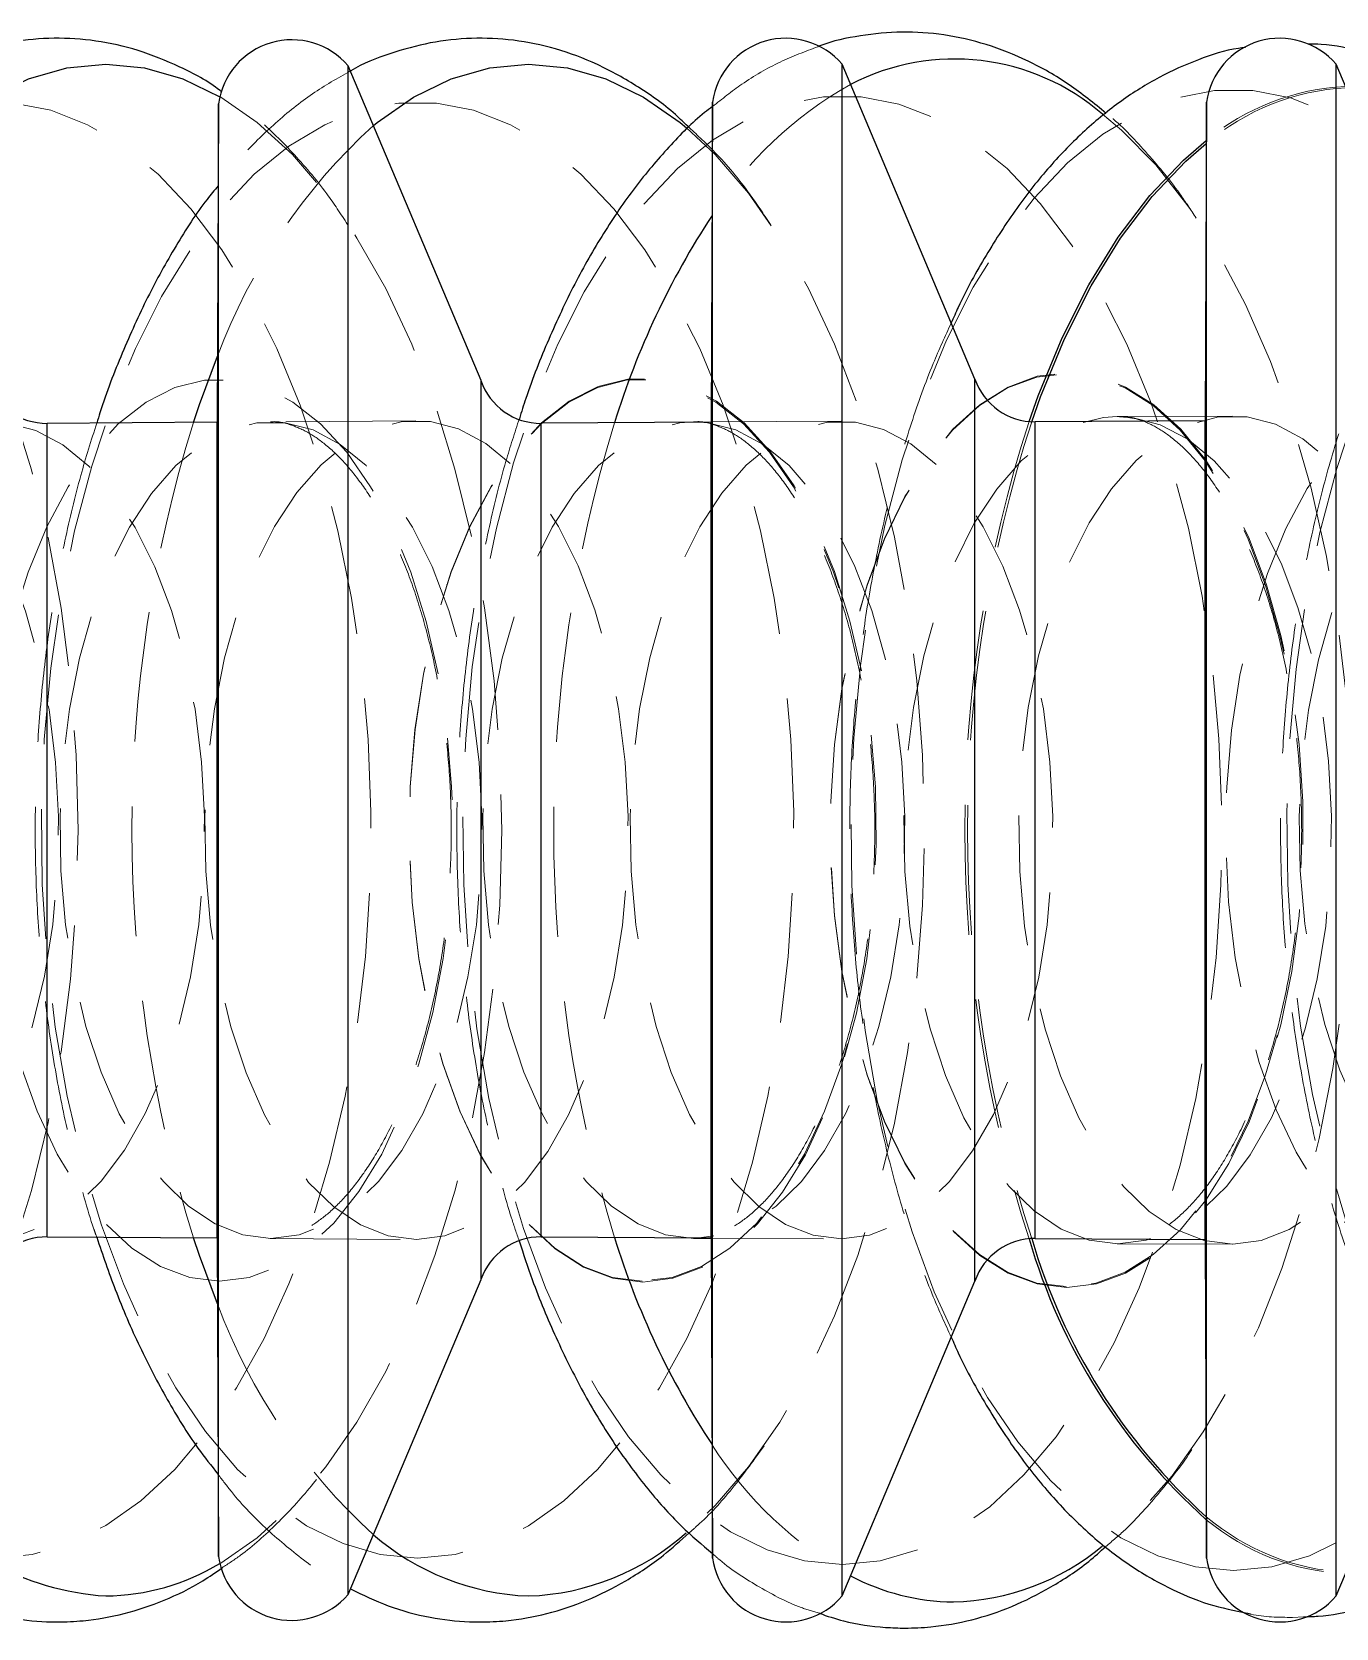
# Model space of a CAD drawing. Header units: millimetres. Extents: x 25083 to 52777, y 24772 to 45779.
# Drawn here: x 45922.6 to 45986.3, y 37937.5 to 38015.5 of the extents above; entities that cross this region are included whole.
import ezdxf

# ---------------------------------------------------------------- set-up
doc = ezdxf.new("R2010")
doc.units = ezdxf.units.MM
doc.linetypes.add('HIDDEN', pattern=[9.525, 6.35, -3.175])

# ---------------------------------------------------------------- blocks, each defined once
blk = doc.blocks.new('zw$9518')
at = {"color": 7, "linetype": 'Continuous', "lineweight": 25}
for p, q in [((500.144, 192.028), (493.652, 207.405)), ((493.652, 132.595), (493.652, 207.405)), ((524.277, 192.028), (517.785, 207.405)), ((517.785, 132.595), (517.785, 207.405)), ((476.011, 191.952), (469.519, 207.329)), ((469.519, 132.671), (469.519, 207.329)), ((463.185, 205.474), (463.124, 189.918)), ((463.185, 134.526), (463.185, 205.474)), ((487.318, 205.55), (487.257, 189.918)), ((487.318, 134.45), (487.318, 205.55)), ((511.451, 205.55), (511.39, 189.994)), ((511.451, 134.45), (511.451, 205.55)), ((476.011, 148.048), (476.011, 191.952)), ((500.144, 147.972), (500.144, 192.028)), ((463.124, 189.918), (454.818, 189.866)), ((463.124, 150.082), (463.124, 189.918)), ((487.257, 189.918), (478.951, 189.867)), ((487.257, 150.082), (487.257, 189.918)), ((511.39, 189.994), (503.084, 189.942)), ((511.39, 150.006), (511.39, 189.994)), ((454.818, 150.134), (463.124, 150.082)), ((463.124, 150.082), (463.185, 134.526)), ((478.951, 150.133), (487.257, 150.082)), ((487.257, 150.082), (487.318, 134.45)), ((503.084, 150.058), (511.39, 150.006)), ((511.39, 150.006), (511.451, 134.45)), ((469.519, 132.671), (476.011, 148.048)), ((493.652, 132.595), (500.144, 147.972)), ((517.785, 132.595), (524.277, 147.972))]:
    blk.add_line(p, q, dxfattribs=at)
at = {"color": 7, "linetype": 'HIDDEN', "lineweight": 18}
for p, q in [((512.717, 190.224), (507.097, 190.204)), ((454.818, 189.866), (454.818, 150.134)), ((472.821, 189.993), (465.713, 189.942)), ((478.951, 189.867), (478.951, 150.133)), ((493.603, 189.969), (486.387, 189.943)), ((486.387, 189.943), (486.495, 189.942)), ((503.084, 189.942), (503.084, 150.058)), ((507.097, 190.204), (507.21, 190.203)), ((474.343, 182.018), (474.335, 181.995)), ((495.005, 182.35), (494.997, 182.326)), ((474.335, 158.005), (474.343, 157.982)), ((494.997, 157.674), (495.005, 157.65)), ((465.713, 150.058), (472.821, 150.007)), ((486.387, 150.057), (493.603, 150.031)), ((507.097, 149.796), (512.717, 149.776)), ((515.658, 131.55), (516.193, 131.575))]:
    blk.add_line(p, q, dxfattribs=at)
at = {"color": 8, "linetype": 'Continuous', "lineweight": 25}
for p, q in [((454.818, 150.134), (454.818, 189.866)), ((478.951, 150.133), (478.951, 189.867)), ((503.084, 150.058), (503.084, 189.942))]:
    blk.add_line(p, q, dxfattribs=at)
at = {"color": 7, "linetype": 'Continuous', "lineweight": 25, "flags": 128}
for points in [[(447.645, 201.979), (448.56, 202.988), (450.276, 204.557), (452.063, 205.794), (453.905, 206.686), (455.783, 207.225), (457.679, 207.405), (459.575, 207.225), (461.452, 206.686), (463.25, 205.82)], [(470.751, 204.411), (470.932, 204.558), (472.719, 205.795), (474.56, 206.687), (476.438, 207.225), (478.334, 207.405), (480.23, 207.225), (482.108, 206.687), (483.949, 205.795), (485.737, 204.558), (486.051, 204.3)], [(502.784, 189.955), (503.229, 191.203), (504.396, 194.034), (505.704, 196.627), (507.138, 198.954), (508.685, 200.994), (510.33, 202.726), (511.443, 203.678)], [(502.916, 189.946), (503.351, 191.167), (504.517, 193.993), (505.822, 196.581), (507.254, 198.905), (508.799, 200.941), (510.44, 202.67), (511.443, 203.534)], [(461.959, 189.91), (462.251, 190.781), (463.136, 193.14)], [(463.136, 146.86), (462.251, 149.219), (461.959, 150.09)]]:
    blk.add_lwpolyline(points, dxfattribs=at)
at = {"color": 7, "linetype": 'HIDDEN', "lineweight": 18, "flags": 128}
for points in [[(439.627, 206.988), (440.789, 206.612), (442.627, 205.722), (444.41, 204.488), (446.123, 202.922), (447.748, 201.038), (449.27, 198.856), (450.673, 196.396), (451.945, 193.681), (453.074, 190.739), (454.048, 187.597), (454.858, 184.285), (455.496, 180.836), (455.956, 177.283), (456.234, 173.659), (456.327, 170), (456.234, 166.341), (455.956, 162.717), (455.496, 159.164), (454.858, 155.715), (454.048, 152.403), (453.074, 149.261), (451.945, 146.319), (450.673, 143.604), (449.27, 141.144), (447.748, 138.962), (446.123, 137.078), (444.41, 135.512), (442.627, 134.278), (440.789, 133.388), (439.627, 133.012)], [(463.25, 205.82), (463.294, 205.794), (465.081, 204.557), (466.797, 202.988), (468.425, 201.101), (469.95, 198.914), (471.356, 196.449), (472.631, 193.729), (473.762, 190.781), (474.738, 187.632), (475.549, 184.314), (476.189, 180.858), (476.65, 177.297), (476.929, 173.666), (477.022, 170), (476.929, 166.334), (476.65, 162.703), (476.189, 159.142), (475.549, 155.686), (474.738, 152.368), (473.762, 149.219), (472.631, 146.271), (471.356, 143.551), (469.95, 141.086), (468.425, 138.899), (466.797, 137.012), (465.081, 135.443), (463.294, 134.206), (463.25, 134.18)], [(493.664, 134.14), (491.817, 134.318), (489.989, 134.851), (488.198, 135.733), (486.46, 136.956), (484.795, 138.507), (483.217, 140.371), (481.744, 142.53), (480.388, 144.961), (479.165, 147.642), (478.086, 150.544), (477.161, 153.64), (476.401, 156.899), (475.812, 160.288), (475.401, 163.773), (475.171, 167.32), (475.125, 170.894), (475.263, 174.459), (475.584, 177.98), (476.085, 181.421), (476.76, 184.749), (477.604, 187.93), (478.607, 190.933), (479.759, 193.728), (481.05, 196.287), (482.466, 198.585), (483.994, 200.599), (485.618, 202.309), (487.321, 203.697), (489.088, 204.751), (490.9, 205.459), (492.739, 205.815), (494.588, 205.815), (496.428, 205.459), (498.24, 204.751), (500.006, 203.697), (501.71, 202.309), (503.333, 200.599), (504.861, 198.585), (506.277, 196.287), (507.568, 193.728), (508.721, 190.933), (509.724, 187.93), (510.567, 184.749), (511.242, 181.421), (511.743, 177.98), (512.064, 174.459), (512.202, 170.894), (512.156, 167.32), (511.926, 163.773), (511.515, 160.288), (510.926, 156.899), (510.166, 153.64), (509.241, 150.544), (508.162, 147.642), (506.939, 144.961), (505.584, 142.53), (504.11, 140.371), (502.533, 138.507), (500.867, 136.956), (499.13, 135.733), (497.338, 134.851), (495.51, 134.318), (493.664, 134.14)], [(512.779, 133.837), (510.917, 134.016), (509.073, 134.554), (507.266, 135.443), (505.515, 136.676), (503.835, 138.24), (502.244, 140.12), (500.758, 142.297), (499.391, 144.749), (498.157, 147.452), (497.069, 150.38), (496.137, 153.502), (495.37, 156.788), (494.776, 160.205), (494.362, 163.72), (494.13, 167.298), (494.083, 170.902), (494.223, 174.497), (494.546, 178.047), (495.051, 181.518), (495.732, 184.874), (496.583, 188.082), (497.594, 191.11), (498.757, 193.929), (500.059, 196.51), (501.487, 198.827), (503.027, 200.858), (504.665, 202.582), (506.383, 203.983), (508.164, 205.045), (509.991, 205.76), (511.847, 206.119), (513.711, 206.119), (515.566, 205.76), (517.393, 205.045), (519.175, 203.983), (520.893, 202.582), (522.53, 200.858), (524.071, 198.827), (525.499, 196.51), (526.801, 193.929), (527.963, 191.11), (528.975, 188.082), (529.825, 184.874), (530.506, 181.518), (531.011, 178.047), (531.335, 174.497), (531.474, 170.902), (531.428, 167.298), (531.196, 163.72), (530.781, 160.205), (530.187, 156.788), (529.421, 153.502), (528.488, 150.38), (527.4, 147.452), (526.166, 144.749), (524.8, 142.297), (523.314, 140.12), (521.723, 138.24), (520.043, 136.676), (518.291, 135.443), (516.484, 134.554), (514.641, 134.016), (512.779, 133.837)], [(452.257, 134.45), (450.426, 134.627), (448.614, 135.155), (446.838, 136.03), (445.116, 137.242), (443.464, 138.779), (441.901, 140.627), (440.44, 142.767), (439.096, 145.178), (437.883, 147.835), (436.814, 150.713), (435.897, 153.782), (435.143, 157.012), (434.56, 160.372), (434.152, 163.827), (433.924, 167.343), (433.878, 170.886), (434.015, 174.42), (434.334, 177.911), (434.83, 181.322), (435.5, 184.621), (436.336, 187.775), (437.33, 190.752), (438.473, 193.523), (439.752, 196.06), (441.156, 198.338), (442.671, 200.334), (444.28, 202.029), (445.969, 203.406), (447.72, 204.45), (449.517, 205.153), (451.34, 205.506), (453.173, 205.506), (454.997, 205.153), (456.793, 204.45), (458.544, 203.406), (460.233, 202.029), (461.843, 200.334), (463.357, 198.338), (464.761, 196.06), (466.041, 193.523), (467.183, 190.752), (468.178, 187.775), (469.014, 184.621), (469.683, 181.322), (470.18, 177.911), (470.498, 174.42), (470.635, 170.886), (470.589, 167.343), (470.361, 163.827), (469.954, 160.372), (469.37, 157.012), (468.616, 153.782), (467.7, 150.713), (466.63, 147.835), (465.417, 145.178), (464.074, 142.767), (462.613, 140.627), (461.049, 138.779), (459.398, 137.242), (457.675, 136.03), (455.899, 135.155), (454.087, 134.627), (452.257, 134.45)], [(472.912, 134.45), (471.082, 134.626), (469.269, 135.154), (467.493, 136.029), (465.771, 137.241), (464.12, 138.779), (462.556, 140.627), (461.095, 142.767), (459.751, 145.177), (458.539, 147.835), (457.469, 150.712), (456.553, 153.782), (455.799, 157.012), (455.215, 160.372), (454.807, 163.827), (454.579, 167.343), (454.534, 170.886), (454.671, 174.42), (454.989, 177.911), (455.485, 181.322), (456.155, 184.621), (456.991, 187.775), (457.985, 190.752), (459.128, 193.523), (460.408, 196.06), (461.812, 198.338), (463.326, 200.335), (464.936, 202.03), (466.624, 203.406), (468.376, 204.451), (470.172, 205.153), (471.996, 205.506), (473.829, 205.506), (475.652, 205.153), (477.449, 204.451), (479.2, 203.406), (480.889, 202.03), (482.498, 200.335), (484.013, 198.338), (485.417, 196.06), (486.696, 193.523), (487.839, 190.752), (488.833, 187.775), (489.67, 184.621), (490.339, 181.322), (490.836, 177.911), (491.154, 174.42), (491.291, 170.886), (491.245, 167.343), (491.017, 163.827), (490.609, 160.372), (490.026, 157.012), (489.272, 153.782), (488.356, 150.712), (487.286, 147.835), (486.073, 145.177), (484.729, 142.767), (483.268, 140.627), (481.705, 138.779), (480.053, 137.241), (478.331, 136.029), (476.555, 135.154), (474.743, 134.626), (472.912, 134.45)], [(533.641, 134.667), (531.821, 134.843), (530.02, 135.368), (528.255, 136.237), (526.543, 137.442), (524.902, 138.97), (523.348, 140.807), (521.896, 142.933), (520.56, 145.329), (519.355, 147.97), (518.292, 150.83), (517.381, 153.881), (516.632, 157.091), (516.052, 160.43), (515.646, 163.865), (515.42, 167.36), (515.374, 170.881), (515.511, 174.393), (515.827, 177.862), (516.32, 181.253), (516.986, 184.532), (517.817, 187.666), (518.805, 190.625), (519.941, 193.379), (521.213, 195.901), (522.608, 198.165), (524.113, 200.149), (525.713, 201.834), (527.391, 203.202), (529.132, 204.24), (530.917, 204.938), (532.73, 205.289), (534.551, 205.289), (536.364, 204.938), (538.149, 204.24), (539.89, 203.202), (541.569, 201.834), (543.168, 200.149), (544.673, 198.165), (546.069, 195.901), (547.341, 193.379), (548.476, 190.625), (549.465, 187.666), (550.296, 184.532), (550.961, 181.253), (551.454, 177.862), (551.771, 174.393), (551.907, 170.881), (551.861, 167.36), (551.635, 163.865), (551.23, 160.43), (550.649, 157.091), (549.9, 153.881), (548.989, 150.83), (547.926, 147.97), (546.721, 145.329), (545.386, 142.933), (543.934, 140.807), (542.379, 138.97), (540.738, 137.442), (539.026, 136.237), (537.261, 135.368), (535.46, 134.843), (533.641, 134.667)], [(486.051, 204.3), (487.453, 202.989), (489.081, 201.101), (490.605, 198.915), (492.012, 196.45), (493.287, 193.73), (494.418, 190.781), (495.394, 187.633), (496.205, 184.314), (496.845, 180.858), (497.306, 177.297), (497.584, 173.666), (497.678, 170), (497.584, 166.334), (497.306, 162.703), (496.845, 159.142), (496.205, 155.686), (495.394, 152.367), (494.418, 149.219), (493.287, 146.27), (492.012, 143.55), (490.605, 141.085), (489.081, 138.899), (487.453, 137.011), (486.033, 135.685)], [(506.376, 204.964), (507.305, 204.185), (508.973, 202.492), (510.548, 200.496), (512.017, 198.215), (513.365, 195.671), (514.579, 192.887), (515.649, 189.89), (516.565, 186.706), (517.317, 183.367), (517.899, 179.903), (518.306, 176.346), (518.533, 172.73), (518.578, 169.089), (518.442, 165.456), (518.125, 161.866), (517.63, 158.352), (516.962, 154.946), (516.127, 151.681), (515.133, 148.587), (513.99, 145.693), (512.707, 143.025), (511.297, 140.61), (509.773, 138.469), (508.149, 136.623), (506.441, 135.088), (506.364, 135.027)], [(463.234, 147.972), (461.778, 148.153), (460.345, 148.693), (458.96, 149.582), (457.645, 150.807), (456.421, 152.347), (455.31, 154.176), (454.328, 156.266), (453.493, 158.581), (452.818, 161.084), (452.314, 163.733), (451.989, 166.484), (451.849, 169.294), (451.896, 172.115), (452.129, 174.902), (452.544, 177.608), (453.135, 180.189), (453.892, 182.602), (454.802, 184.809), (455.85, 186.773), (457.02, 188.461), (458.292, 189.846), (459.645, 190.905), (461.057, 191.621), (462.505, 191.982), (463.964, 191.982), (465.412, 191.621), (466.824, 190.905), (468.177, 189.846), (469.449, 188.461), (470.619, 186.773), (471.667, 184.809), (472.577, 182.602), (473.334, 180.189), (473.925, 177.608), (474.34, 174.902), (474.573, 172.115), (474.6, 171.476)], [(483.89, 147.972), (482.433, 148.153), (481.001, 148.692), (479.615, 149.582), (478.3, 150.806), (477.077, 152.346), (475.965, 154.176), (474.984, 156.266), (474.149, 158.581), (473.473, 161.083), (472.969, 163.732), (472.645, 166.484), (472.504, 169.294), (472.551, 172.115), (472.784, 174.902), (473.199, 177.608), (473.79, 180.189), (474.547, 182.603), (475.457, 184.81), (476.506, 186.773), (477.676, 188.462), (478.947, 189.847), (480.3, 190.906), (481.712, 191.622), (483.16, 191.983), (484.62, 191.983), (486.068, 191.622), (487.48, 190.906), (488.833, 189.847), (490.105, 188.462), (491.274, 186.773), (492.323, 184.81), (493.233, 182.603), (493.496, 181.84)], [(483.916, 147.929), (482.457, 148.11), (481.021, 148.651), (479.633, 149.542), (478.316, 150.769), (477.09, 152.312), (475.976, 154.145), (474.993, 156.239), (474.156, 158.558), (473.48, 161.066), (472.975, 163.72), (472.649, 166.477), (472.509, 169.293), (472.555, 172.119), (472.789, 174.911), (473.205, 177.623), (473.797, 180.209), (474.555, 182.627), (475.467, 184.838), (476.518, 186.806), (477.69, 188.498), (478.964, 189.885), (480.32, 190.947), (481.735, 191.664), (483.185, 192.026), (484.648, 192.026), (486.098, 191.664), (487.513, 190.947), (488.869, 189.885), (490.143, 188.498), (491.315, 186.806), (492.366, 184.838), (493.278, 182.627), (494.036, 180.209), (494.628, 177.623), (495.044, 174.911), (495.277, 172.119), (495.324, 169.293), (495.184, 166.477), (494.858, 163.72), (494.353, 161.066), (493.677, 158.558), (492.84, 156.239), (491.857, 154.145), (490.743, 152.312), (489.517, 150.769), (488.2, 149.542), (486.812, 148.651), (485.376, 148.11), (483.916, 147.929)], [(504.606, 147.702), (503.16, 147.878), (501.738, 148.402), (500.361, 149.268), (499.05, 150.46), (497.828, 151.96), (496.712, 153.745), (495.721, 155.787), (494.87, 158.052), (494.172, 160.506), (493.639, 163.109), (493.279, 165.822), (493.097, 168.6), (493.097, 171.4), (493.279, 174.178), (493.639, 176.891), (494.172, 179.494), (494.87, 181.948), (495.721, 184.213), (496.712, 186.255), (497.828, 188.04), (499.05, 189.54), (500.361, 190.732), (501.738, 191.598), (503.16, 192.122), (504.606, 192.298), (506.051, 192.122), (507.473, 191.598), (508.851, 190.732), (510.161, 189.54), (511.383, 188.04), (512.499, 186.255), (513.491, 184.213), (514.342, 181.948), (515.039, 179.494), (515.288, 178.398)], [(504.632, 147.659), (503.184, 147.835), (501.759, 148.361), (500.379, 149.228), (499.066, 150.422), (497.841, 151.926), (496.723, 153.714), (495.73, 155.759), (494.877, 158.029), (494.178, 160.488), (493.644, 163.096), (493.284, 165.814), (493.102, 168.597), (493.102, 171.403), (493.284, 174.186), (493.644, 176.904), (494.178, 179.512), (494.877, 181.971), (495.73, 184.241), (496.723, 186.286), (497.841, 188.074), (499.066, 189.578), (500.379, 190.772), (501.759, 191.639), (503.184, 192.165), (504.632, 192.341), (506.08, 192.165), (507.505, 191.639), (508.885, 190.772), (510.198, 189.578), (511.423, 188.074), (512.541, 186.286), (513.534, 184.241), (514.387, 181.971), (515.086, 179.512), (515.62, 176.904), (515.981, 174.186), (516.163, 171.403), (516.163, 168.597), (515.981, 165.814), (515.62, 163.096), (515.086, 160.488), (514.387, 158.029), (513.534, 155.759), (512.541, 153.714), (511.423, 151.926), (510.198, 150.422), (508.885, 149.228), (507.505, 148.361), (506.08, 147.835), (504.632, 147.659)], [(523.719, 148.096), (522.27, 148.276), (520.846, 148.812), (519.468, 149.697), (518.16, 150.914), (516.944, 152.446), (515.839, 154.265), (514.863, 156.343), (514.032, 158.645), (513.361, 161.134), (512.86, 163.768), (512.537, 166.504), (512.397, 169.298), (512.444, 172.103), (512.676, 174.874), (513.089, 177.565), (513.676, 180.132), (514.429, 182.532), (515.334, 184.726), (516.376, 186.679), (517.539, 188.358), (518.804, 189.735), (520.15, 190.788), (521.554, 191.5), (522.993, 191.859), (524.445, 191.859), (525.884, 191.5), (527.288, 190.788), (528.634, 189.735), (529.898, 188.358), (531.062, 186.679), (532.104, 184.726), (533.009, 182.532), (533.762, 180.132), (534.349, 177.565), (534.762, 174.874), (534.994, 172.103), (535.041, 169.298), (534.901, 166.504), (534.578, 163.768), (534.077, 161.134), (533.406, 158.645), (532.575, 156.343), (531.599, 154.265), (530.494, 152.446), (529.278, 150.914), (527.97, 149.697), (526.592, 148.812), (525.167, 148.276), (523.719, 148.096)], [(445.096, 150.133), (443.726, 150.31), (442.381, 150.839), (441.085, 151.71), (439.86, 152.907), (438.728, 154.409), (437.711, 156.189), (436.825, 158.215), (436.086, 160.452), (435.508, 162.86), (435.102, 165.394), (434.873, 168.011), (434.828, 170.664), (434.965, 173.304), (435.283, 175.886), (435.776, 178.363), (436.436, 180.69), (437.25, 182.827), (438.204, 184.734), (439.281, 186.379), (440.462, 187.731), (441.726, 188.768), (443.049, 189.469), (444.409, 189.822), (445.782, 189.822), (447.142, 189.469), (448.466, 188.768), (449.729, 187.731), (450.91, 186.379), (451.987, 184.734), (452.941, 182.827), (453.755, 180.69), (454.415, 178.363), (454.908, 175.886), (455.226, 173.304), (455.364, 170.664), (455.318, 168.011), (455.09, 165.394), (454.683, 162.86), (454.105, 160.452), (453.367, 158.215), (452.481, 156.189), (451.463, 154.409), (450.331, 152.907), (449.106, 151.71), (447.81, 150.839), (446.465, 150.31), (445.096, 150.133)], [(452.204, 150.082), (450.832, 150.259), (449.483, 150.789), (448.183, 151.662), (446.955, 152.862), (445.821, 154.368), (444.8, 156.153), (443.912, 158.185), (443.172, 160.428), (442.592, 162.841), (442.185, 165.383), (441.956, 168.006), (441.91, 170.666), (442.048, 173.313), (442.367, 175.901), (442.861, 178.384), (443.522, 180.718), (444.339, 182.86), (445.295, 184.772), (446.375, 186.421), (447.559, 187.777), (448.826, 188.816), (450.153, 189.519), (451.516, 189.874), (452.892, 189.874), (454.256, 189.519), (455.583, 188.816), (456.85, 187.777), (458.034, 186.421), (459.114, 184.772), (460.07, 182.86), (460.887, 180.718), (461.548, 178.384), (462.042, 175.901), (462.361, 173.313), (462.499, 170.666), (462.453, 168.006), (462.224, 165.383), (461.817, 162.841), (461.237, 160.428), (460.497, 158.185), (459.609, 156.153), (458.588, 154.368), (457.454, 152.862), (456.226, 151.662), (454.926, 150.789), (453.577, 150.259), (452.204, 150.082)], [(465.751, 150.058), (464.377, 150.236), (463.027, 150.767), (461.725, 151.64), (460.496, 152.842), (459.36, 154.349), (458.338, 156.136), (457.449, 158.171), (456.707, 160.416), (456.128, 162.833), (455.719, 165.377), (455.49, 168.004), (455.444, 170.666), (455.582, 173.317), (455.901, 175.908), (456.397, 178.394), (457.059, 180.73), (457.876, 182.875), (458.834, 184.79), (459.915, 186.441), (461.1, 187.799), (462.368, 188.839), (463.697, 189.542), (465.062, 189.898), (466.44, 189.898), (467.805, 189.542), (469.134, 188.839), (470.402, 187.799), (471.588, 186.441), (472.669, 184.79), (473.627, 182.875), (474.444, 180.73), (475.106, 178.394), (475.601, 175.908), (475.92, 173.317), (476.058, 170.666), (476.012, 168.004), (475.783, 165.377), (475.375, 162.833), (474.795, 160.416), (474.054, 158.171), (473.164, 156.136), (472.143, 154.349), (471.007, 152.842), (469.777, 151.64), (468.476, 150.767), (467.126, 150.236), (465.751, 150.058)], [(472.86, 150.006), (471.482, 150.185), (470.128, 150.717), (468.824, 151.593), (467.591, 152.797), (466.452, 154.309), (465.428, 156.101), (464.536, 158.14), (463.793, 160.391), (463.212, 162.814), (462.802, 165.365), (462.573, 167.999), (462.526, 170.668), (462.665, 173.326), (462.985, 175.924), (463.481, 178.416), (464.145, 180.758), (464.964, 182.908), (465.925, 184.828), (467.008, 186.484), (468.197, 187.845), (469.468, 188.887), (470.801, 189.593), (472.169, 189.949), (473.551, 189.949), (474.919, 189.593), (476.252, 188.887), (477.523, 187.845), (478.712, 186.484), (479.796, 184.828), (480.756, 182.908), (481.575, 180.758), (482.239, 178.416), (482.735, 175.924), (483.055, 173.326), (483.194, 170.668), (483.147, 167.999), (482.918, 165.365), (482.509, 162.814), (481.927, 160.391), (481.184, 158.14), (480.292, 156.101), (479.268, 154.309), (478.129, 152.797), (476.896, 151.593), (475.592, 150.717), (474.238, 150.185), (472.86, 150.006)], [(486.407, 150.057), (485.032, 150.235), (483.682, 150.766), (482.381, 151.64), (481.151, 152.841), (480.015, 154.349), (478.993, 156.136), (478.104, 158.17), (477.363, 160.416), (476.783, 162.832), (476.375, 165.377), (476.145, 168.004), (476.099, 170.666), (476.237, 173.317), (476.557, 175.909), (477.052, 178.395), (477.714, 180.731), (478.531, 182.876), (479.489, 184.791), (480.57, 186.442), (481.755, 187.799), (483.024, 188.839), (484.353, 189.543), (485.718, 189.898), (486.387, 189.943)], [(493.622, 150.031), (492.246, 150.209), (490.894, 150.741), (489.591, 151.616), (488.359, 152.819), (487.222, 154.328), (486.199, 156.118), (485.308, 158.155), (484.566, 160.403), (483.985, 162.823), (483.577, 165.371), (483.347, 168.001), (483.301, 170.667), (483.439, 173.321), (483.759, 175.916), (484.255, 178.406), (484.918, 180.745), (485.736, 182.893), (486.695, 184.81), (487.778, 186.463), (488.965, 187.823), (490.235, 188.864), (491.565, 189.569), (492.932, 189.924), (494.312, 189.924), (495.679, 189.569), (497.009, 188.864), (498.279, 187.823), (499.466, 186.463), (500.549, 184.81), (501.508, 182.893), (502.326, 180.745), (502.989, 178.406), (503.485, 175.916), (503.805, 173.321), (503.943, 170.667), (503.897, 168.001), (503.667, 165.371), (503.259, 162.823), (502.678, 160.403), (501.936, 158.155), (501.045, 156.118), (500.022, 154.328), (498.885, 152.819), (497.653, 151.616), (496.35, 150.741), (494.998, 150.209), (493.622, 150.031)], [(486.495, 189.942), (487.096, 189.898), (488.461, 189.543), (489.79, 188.839), (491.058, 187.799), (492.243, 186.442), (493.325, 184.791), (494.282, 182.876), (495.1, 180.731), (495.762, 178.395), (496.257, 175.909), (496.576, 173.317), (496.714, 170.666), (496.668, 168.004), (496.439, 165.377), (496.031, 162.832), (495.451, 160.416), (494.709, 158.17), (493.82, 156.136), (492.798, 154.349), (491.662, 152.841), (490.433, 151.64), (489.131, 150.766), (487.781, 150.235), (486.407, 150.057)], [(507.117, 149.796), (505.724, 149.977), (504.357, 150.514), (503.038, 151.4), (501.792, 152.617), (500.642, 154.144), (499.607, 155.955), (498.705, 158.016), (497.954, 160.291), (497.367, 162.739), (496.953, 165.316), (496.721, 167.978), (496.675, 170.675), (496.814, 173.36), (497.138, 175.986), (497.64, 178.504), (498.31, 180.871), (499.138, 183.044), (500.108, 184.984), (501.204, 186.657), (502.405, 188.032), (503.69, 189.086), (505.036, 189.799), (506.419, 190.158), (507.097, 190.204)], [(512.737, 149.776), (511.343, 149.956), (509.974, 150.494), (508.654, 151.381), (507.407, 152.599), (506.255, 154.128), (505.219, 155.94), (504.317, 158.003), (503.565, 160.281), (502.977, 162.731), (502.563, 165.312), (502.331, 167.976), (502.284, 170.676), (502.424, 173.364), (502.748, 175.992), (503.25, 178.513), (503.922, 180.882), (504.75, 183.057), (505.722, 184.999), (506.818, 186.674), (508.02, 188.05), (509.306, 189.105), (510.654, 189.819), (512.039, 190.179), (513.436, 190.179), (514.82, 189.819), (516.168, 189.105), (517.454, 188.05), (518.656, 186.674), (519.753, 184.999), (520.724, 183.057), (521.553, 180.882), (522.224, 178.513), (522.726, 175.992), (523.05, 173.364), (523.19, 170.676), (523.143, 167.976), (522.911, 165.312), (522.497, 162.731), (521.909, 160.281), (521.157, 158.003), (520.255, 155.94), (519.219, 154.128), (518.067, 152.599), (516.82, 151.381), (515.5, 150.494), (514.131, 149.956), (512.737, 149.776)], [(507.21, 190.203), (507.815, 190.158), (509.198, 189.799), (510.544, 189.086), (511.829, 188.032), (513.03, 186.657), (514.125, 184.984), (515.095, 183.044), (515.923, 180.871), (516.594, 178.504), (517.096, 175.986), (517.419, 173.36), (517.559, 170.675), (517.512, 167.978), (517.28, 165.316), (516.867, 162.739), (516.279, 160.291), (515.528, 158.016), (514.627, 155.955), (513.592, 154.144), (512.441, 152.617), (511.196, 151.4), (509.877, 150.514), (508.509, 149.977), (507.117, 149.796)], [(526.204, 150.233), (524.841, 150.41), (523.503, 150.936), (522.213, 151.802), (520.994, 152.993), (519.868, 154.487), (518.856, 156.258), (517.974, 158.275), (517.239, 160.5), (516.665, 162.896), (516.26, 165.418), (516.033, 168.021), (515.987, 170.661), (516.124, 173.288), (516.44, 175.856), (516.931, 178.321), (517.587, 180.636), (518.397, 182.762), (519.347, 184.66), (520.418, 186.297), (521.593, 187.642), (522.85, 188.673), (524.167, 189.371), (525.521, 189.723), (526.204, 189.767)], [(474.283, 164.636), (474.155, 163.733), (473.651, 161.084), (472.976, 158.581), (472.14, 156.266), (471.159, 154.176), (470.048, 152.347), (468.824, 150.807), (467.509, 149.582), (466.124, 148.693), (464.691, 148.153), (463.234, 147.972)], [(514.91, 159.991), (514.342, 158.052), (513.491, 155.787), (512.499, 153.745), (511.383, 151.96), (510.161, 150.46), (508.851, 149.268), (507.473, 148.402), (506.051, 147.878), (504.606, 147.702)], [(493.923, 159.567), (493.631, 158.581), (492.796, 156.266), (491.815, 154.176), (490.703, 152.346), (489.48, 150.806), (488.165, 149.582), (486.78, 148.692), (485.347, 148.153), (483.89, 147.972)]]:
    blk.add_lwpolyline(points, dxfattribs=at)
at = {"color": 7, "linetype": 'Continuous', "lineweight": 25}
for centre, radius, start, end in [((466.769, 204.979), 3.618, 40.50627, 172.13513), ((490.902, 205.055), 3.618, 40.50627, 172.13513), ((515.035, 205.055), 3.618, 40.50627, 172.13513), ((499.144, 196.602), 11.055, 49.14327, 117.34087), ((520.764, 178.077), 40.016, 146.75841, 162.83188), ((454.799, 192.955), 3.089, 198.95102, 270.35558), ((478.932, 192.955), 3.089, 198.95102, 270.35558), ((503.065, 193.031), 3.089, 198.95102, 270.35558), ((454.799, 147.045), 3.089, 89.64442, 161.04898), ((478.932, 147.045), 3.089, 89.64442, 161.04898), ((520.455, 161.777), 39.677, 197.09903, 213.31068), ((503.065, 146.969), 3.089, 89.64442, 161.04898), ((531.07, 158.299), 29.465, 196.26708, 228.23338), ((531.247, 158.361), 29.524, 196.34184, 227.87106), ((458.609, 146.307), 13.743, 217.07815, 266.11664), ((477.912, 144.783), 12.195, 271.98571, 311.75658), ((478.821, 144.928), 12.343, 229.17102, 267.73822), ((498.798, 144.164), 11.863, 271.41351, 309.6241), ((457.55, 143.629), 11.035, 270.66516, 301.09637), ((466.769, 135.021), 3.618, 187.86487, 319.49373), ((490.902, 134.945), 3.618, 187.86487, 319.49373), ((515.035, 134.945), 3.618, 187.86487, 319.49373), ((499.196, 143.267), 10.962, 242.10715, 269.45046)]:
    blk.add_arc(centre, radius, start, end, dxfattribs=at)
at = {"color": 7, "linetype": 'HIDDEN', "lineweight": 18}
for centre, radius, start, end in [((503.569, 189.603), 19.318, 119.46409, 147.39244), ((518.792, 194.835), 11.498, 92.73683, 129.72787), ((518.905, 194.74), 11.534, 93.15191, 130.3132), ((490.307, 182.992), 29.004, 132.39497, 159.51813), ((526.497, 170), 67.54, 162.85464, 197.14536), ((547.72, 170), 68.155, 163.03313, 196.96687), ((564.663, 170), 65.016, 162.12635, 197.87365), ((564.669, 170), 64.894, 162.09991, 197.90009), ((490.307, 157.008), 29.004, 200.48187, 227.60503), ((503.422, 150.242), 19.111, 212.45321, 240.69025), ((518.917, 145.291), 11.565, 229.73828, 266.79661), ((518.804, 145.194), 11.528, 230.32162, 267.21368)]:
    blk.add_arc(centre, radius, start, end, dxfattribs=at)
at = {"color": 7, "linetype": 'Continuous', "lineweight": 25}
for points, knots in [([(506.556, 205.004), (505.958, 205.49), (504.742, 206.481), (502.773, 207.595), (500.723, 208.414), (498.65, 208.884), (496.581, 209.03), (494.548, 208.821), (493.17, 208.55), (492.5, 208.274), (492.469, 208.261)], [0, 0, 0, 0, 0.144208, 0.293667, 0.439297, 0.580996, 0.719583, 0.856524, 0.993218, 1, 1, 1, 1]), ([(463.335, 206.062), (463.238, 206.135), (462.516, 206.684), (461.07, 207.413), (459.028, 208.202), (456.958, 208.624), (454.9, 208.72), (452.872, 208.492), (450.887, 207.96), (448.963, 207.114), (447.41, 206.216), (446.542, 205.505), (446.256, 205.27)], [0, 0, 0, 0, 0.01884, 0.141132, 0.260198, 0.376056, 0.489476, 0.601717, 0.713885, 0.827237, 0.942875, 1, 1, 1, 1]), ([(486.179, 204.311), (485.995, 204.491), (485.218, 205.256), (483.728, 206.309), (481.734, 207.433), (479.682, 208.197), (477.615, 208.626), (475.556, 208.718), (473.525, 208.499), (471.552, 207.938), (470.247, 207.449), (469.633, 207.077), (469.627, 207.074)], [0, 0, 0, 0, 0.039577, 0.167892, 0.293611, 0.416014, 0.53512, 0.651718, 0.767104, 0.882415, 0.998943, 1, 1, 1, 1]), ([(513.358, 208.223), (513.244, 208.21), (512.46, 208.118), (511.038, 207.647), (509.117, 206.805), (507.261, 205.637), (505.472, 204.181), (503.766, 202.428), (502.154, 200.398), (500.67, 198.09), (499.611, 196.201), (499.097, 195.025), (498.986, 194.77)], [0, 0, 0, 0, 0.018859, 0.129865, 0.242179, 0.356855, 0.474421, 0.594777, 0.717295, 0.841123, 0.965497, 1, 1, 1, 1]), ([(526.172, 203.762), (525.816, 204.11), (524.866, 205.038), (523.193, 206.216), (521.195, 207.306), (519.144, 208.018), (517.534, 208.379), (516.618, 208.391), (516.395, 208.394)], [0, 0, 0, 0, 0.126185, 0.336439, 0.542256, 0.74254, 0.937452, 1, 1, 1, 1]), ([(487.317, 205.332), (487.188, 205.236), (486.437, 204.674), (485.165, 203.372), (483.509, 201.421), (481.975, 199.177), (480.562, 196.697), (479.301, 193.987), (478.407, 191.775), (477.987, 190.421), (477.885, 190.093)], [0, 0, 0, 0, 0.030706, 0.179905, 0.331995, 0.485964, 0.640826, 0.79578, 0.950423, 1, 1, 1, 1]), ([(463.169, 201.472), (462.986, 201.252), (462.249, 200.364), (461.092, 198.551), (459.698, 196.056), (458.47, 193.315), (457.651, 191.246), (457.291, 190.05), (457.24, 189.881)], [0, 0, 0, 0, 0.07322, 0.2951, 0.518087, 0.741063, 0.963541, 1, 1, 1, 1]), ([(457.238, 150.119), (457.531, 149.256), (458.163, 147.394), (459.318, 144.742), (460.667, 142.158), (461.949, 140.071), (462.835, 138.955), (463.169, 138.533)], [0, 0, 0, 0, 0.192413, 0.415283, 0.639072, 0.863732, 1, 1, 1, 1]), ([(477.877, 149.936), (478.084, 149.3), (478.622, 147.652), (479.662, 145.182), (480.974, 142.531), (482.438, 140.095), (484.046, 137.903), (485.665, 136.065), (486.807, 135.1), (487.317, 134.669)], [0, 0, 0, 0, 0.0968746, 0.251345, 0.40644, 0.5621507, 0.7183278, 0.8744083, 1, 1, 1, 1]), ([(498.986, 145.23), (499.099, 144.972), (499.615, 143.791), (500.683, 141.887), (502.189, 139.55), (503.846, 137.476), (505.629, 135.672), (507.523, 134.168), (509.506, 132.997), (511.481, 132.16), (512.817, 131.883), (513.443, 131.754)], [0, 0, 0, 0, 0.034666, 0.158944, 0.283692, 0.40869, 0.5333, 0.656652, 0.777707, 0.895659, 1, 1, 1, 1]), ([(469.632, 132.938), (470.24, 132.645), (471.502, 132.038), (473.461, 131.524), (474.98, 131.343), (476.218, 131.318), (477.49, 131.379), (479.243, 131.687), (481.205, 132.343), (483.107, 133.305), (484.778, 134.409), (485.761, 135.304), (486.174, 135.68)], [0, 0, 0, 0, 0.112224, 0.23267, 0.342223, 0.372862, 0.444278, 0.559565, 0.675263, 0.79269, 0.912788, 1, 1, 1, 1]), ([(516.193, 131.575), (516.432, 131.584), (517.343, 131.615), (518.915, 131.917), (520.872, 132.565), (522.77, 133.527), (524.563, 134.726), (525.662, 135.736), (526.194, 136.225)], [0, 0, 0, 0, 0.06568, 0.250926, 0.436837, 0.625544, 0.818573, 1, 1, 1, 1]), ([(492.54, 131.75), (492.93, 131.616), (493.985, 131.253), (495.402, 131.069), (496.83, 131.012), (498.244, 131.081), (500.001, 131.389), (501.971, 132.043), (503.879, 133.01), (505.41, 134.003), (506.261, 134.767), (506.538, 135.016)], [0, 0, 0, 0, 0.08248, 0.223294, 0.287786, 0.372765, 0.51011, 0.647942, 0.787814, 0.930838, 1, 1, 1, 1]), ([(446.255, 134.728), (446.439, 134.571), (447.237, 133.891), (448.758, 132.992), (450.785, 132.069), (452.806, 131.521), (454.326, 131.344), (455.563, 131.319), (456.834, 131.38), (458.588, 131.685), (460.546, 132.353), (462.147, 133.117), (463.052, 133.756), (463.363, 133.975)], [0, 0, 0, 0, 0.037088, 0.16025, 0.280406, 0.397257, 0.503541, 0.533201, 0.602486, 0.714333, 0.82658, 0.940503, 1, 1, 1, 1])]:
    blk.add_open_spline(points, degree=3, knots=knots, dxfattribs=at)
at = {"color": 7, "linetype": 'HIDDEN', "lineweight": 18}
for points, knots in [([(492.469, 208.261), (491.851, 208.028), (490.571, 207.545), (488.848, 206.552), (487.79, 205.709), (487.317, 205.332)], [0, 0, 0, 0, 0.340368, 0.705121, 1, 1, 1, 1]), ([(469.627, 207.074), (469.004, 206.721), (467.736, 206.002), (465.949, 204.554), (464.408, 203.056), (463.526, 201.928), (463.169, 201.472)], [0, 0, 0, 0, 0.262363, 0.533667, 0.811473, 1, 1, 1, 1]), ([(469.493, 199.583), (469.159, 200.089), (468.316, 201.369), (466.805, 203.129), (465.096, 204.817), (463.887, 205.672), (463.335, 206.062)], [0, 0, 0, 0, 0.18764, 0.474594, 0.76029, 1, 1, 1, 1]), ([(490.148, 199.584), (489.814, 200.088), (488.97, 201.365), (487.646, 202.953), (486.605, 203.917), (486.179, 204.311)], [0, 0, 0, 0, 0.278608, 0.704925, 1, 1, 1, 1]), ([(510.946, 199.885), (510.684, 200.29), (509.914, 201.48), (508.478, 203.154), (507.272, 204.455), (506.59, 204.977), (506.556, 205.004)], [0, 0, 0, 0, 0.201401, 0.591133, 0.979439, 1, 1, 1, 1]), ([(521.731, 198.059), (521.269, 197.235), (520.343, 195.581), (519.134, 192.832), (518.063, 189.912), (517.15, 186.832), (516.397, 183.622), (515.808, 180.308), (515.385, 176.914), (515.131, 173.467), (515.046, 169.995), (515.131, 166.523), (515.386, 163.078), (515.809, 159.688), (516.397, 156.378), (517.149, 153.174), (518.059, 150.098), (519.129, 147.18), (520.339, 144.427), (521.267, 142.769), (521.731, 141.941)], [0, 0, 0, 0, 0.055666, 0.111686, 0.167574, 0.223298, 0.278865, 0.334296, 0.389622, 0.444874, 0.500086, 0.55529, 0.610514, 0.665785, 0.721139, 0.776609, 0.832234, 0.888049, 0.944083, 1, 1, 1, 1]), ([(498.986, 194.77), (498.686, 194.118), (497.972, 192.567), (497.016, 189.895), (496.099, 186.821), (495.348, 183.609), (494.759, 180.295), (494.337, 176.901), (494.083, 173.455), (493.999, 169.982), (494.085, 166.511), (494.34, 163.067), (494.763, 159.677), (495.352, 156.368), (496.103, 153.162), (497.019, 150.094), (497.974, 147.428), (498.687, 145.88), (498.986, 145.23)], [0, 0, 0, 0, 0.047215, 0.112414, 0.177423, 0.242248, 0.306915, 0.371459, 0.435918, 0.500329, 0.564732, 0.629157, 0.693638, 0.758215, 0.822929, 0.887823, 0.952939, 1, 1, 1, 1]), ([(457.24, 189.881), (456.971, 189.035), (456.381, 187.18), (455.659, 184.141), (455.042, 180.834), (454.596, 177.439), (454.317, 173.989), (454.207, 170.508), (454.267, 167.025), (454.497, 163.564), (454.895, 160.155), (455.456, 156.818), (456.196, 153.599), (456.795, 151.359), (457.191, 150.25), (457.238, 150.119)], [0, 0, 0, 0, 0.070266, 0.154113, 0.237751, 0.321226, 0.404584, 0.487875, 0.571147, 0.654443, 0.737802, 0.821276, 0.904917, 0.98878, 1, 1, 1, 1]), ([(465.733, 189.934), (465.754, 189.937), (466.09, 189.977), (466.66, 189.832), (467.555, 189.456), (468.449, 188.836), (469.383, 187.94), (470.328, 186.74), (471.225, 185.283), (472.053, 183.581), (472.792, 181.657), (473.422, 179.537), (473.927, 177.256), (474.295, 174.85), (474.515, 172.361), (474.582, 169.829), (474.494, 167.298), (474.253, 164.811), (473.864, 162.41), (473.337, 160.138), (472.685, 158.032), (471.925, 156.129), (471.081, 154.46), (470.179, 153.05), (469.249, 151.917), (468.326, 151.064), (467.441, 150.486), (466.569, 150.123), (466.031, 150.081), (465.735, 150.058)], [0, 0, 0, 0, 0.003286, 0.052053, 0.089881, 0.125677, 0.163754, 0.200929, 0.237952, 0.275072, 0.312442, 0.350087, 0.387977, 0.426063, 0.464289, 0.502602, 0.540945, 0.579257, 0.617475, 0.655542, 0.693402, 0.730998, 0.768281, 0.805236, 0.841919, 0.878532, 0.915403, 0.95343, 1, 1, 1, 1]), ([(477.885, 190.093), (477.66, 189.409), (477.105, 187.72), (476.399, 184.854), (475.748, 181.554), (475.268, 178.16), (474.955, 174.705), (474.811, 171.215), (474.837, 167.717), (475.033, 164.236), (475.397, 160.801), (475.926, 157.433), (476.628, 154.173), (477.281, 151.662), (477.75, 150.304), (477.877, 149.936)], [0, 0, 0, 0, 0.056698, 0.140023, 0.223136, 0.30608, 0.3889, 0.471645, 0.554362, 0.637096, 0.719882, 0.80277, 0.88581, 0.969057, 1, 1, 1, 1]), ([(486.479, 189.941), (486.483, 189.941), (486.801, 189.977), (487.354, 189.831), (488.249, 189.457), (489.143, 188.837), (490.077, 187.941), (491.022, 186.741), (491.919, 185.284), (492.747, 183.582), (493.486, 181.658), (494.116, 179.539), (494.622, 177.257), (494.989, 174.852), (495.209, 172.362), (495.276, 169.83), (495.188, 167.299), (494.947, 164.812), (494.559, 162.412), (494.032, 160.139), (493.38, 158.033), (492.62, 156.13), (491.776, 154.461), (490.874, 153.051), (489.944, 151.917), (489.021, 151.064), (488.136, 150.486), (487.264, 150.123), (486.726, 150.081), (486.429, 150.057)], [0, 0, 0, 0, 0.000597, 0.049491, 0.087422, 0.123314, 0.161493, 0.198768, 0.23589, 0.273109, 0.310579, 0.348324, 0.386315, 0.424502, 0.462831, 0.501246, 0.539692, 0.578106, 0.616425, 0.654595, 0.692556, 0.730252, 0.767636, 0.80469, 0.841471, 0.878181, 0.915151, 0.953277, 1, 1, 1, 1]), ([(507.204, 190.187), (507.472, 190.17), (507.988, 190.138), (508.828, 189.797), (509.728, 189.227), (510.673, 188.372), (511.633, 187.215), (512.548, 185.797), (513.399, 184.132), (514.164, 182.24), (514.824, 180.146), (515.363, 177.883), (515.765, 175.487), (516.022, 172.997), (516.127, 170.455), (516.077, 167.904), (515.873, 165.386), (515.52, 162.943), (515.025, 160.618), (514.401, 158.449), (513.664, 156.473), (512.835, 154.722), (511.94, 153.224), (511.007, 151.998), (510.069, 151.053), (509.16, 150.385), (508.302, 149.974), (507.652, 149.815), (507.271, 149.801), (507.147, 149.797)], [0, 0, 0, 0, 0.041349, 0.07974, 0.115736, 0.154055, 0.191236, 0.228166, 0.265152, 0.302365, 0.339847, 0.377577, 0.415512, 0.453597, 0.491778, 0.530003, 0.568213, 0.606345, 0.644344, 0.682156, 0.719722, 0.756994, 0.793945, 0.830602, 0.867118, 0.903758, 0.941197, 0.980893, 1, 1, 1, 1]), ([(463.363, 133.975), (463.666, 134.172), (464.602, 134.783), (466.063, 136.114), (467.718, 137.88), (468.71, 139.263), (469.19, 139.933)], [0, 0, 0, 0, 0.137936, 0.426902, 0.722281, 1, 1, 1, 1]), ([(486.174, 135.68), (486.347, 135.828), (487.128, 136.495), (488.368, 137.892), (489.364, 139.267), (489.846, 139.933)], [0, 0, 0, 0, 0.128179, 0.577432, 1, 1, 1, 1]), ([(506.538, 135.016), (506.855, 135.281), (507.784, 136.06), (509.191, 137.667), (510.325, 139.073), (510.852, 139.929), (510.894, 139.998)], [0, 0, 0, 0, 0.19722, 0.578831, 0.966423, 1, 1, 1, 1]), ([(463.169, 138.533), (463.382, 138.249), (464.134, 137.245), (465.559, 135.792), (467.44, 134.242), (468.809, 133.298), (469.568, 132.966), (469.632, 132.938)], [0, 0, 0, 0, 0.114688, 0.404431, 0.691703, 0.974129, 1, 1, 1, 1]), ([(487.317, 134.669), (487.434, 134.564), (488.16, 133.909), (489.606, 133.012), (491.239, 132.133), (492.244, 131.837), (492.54, 131.75)], [0, 0, 0, 0, 0.074769, 0.462603, 0.841702, 1, 1, 1, 1]), ([(513.443, 131.754), (513.505, 131.738), (514.23, 131.559), (514.976, 131.554), (515.658, 131.55)], [0, 0, 0, 0, 0.0851892, 1, 1, 1, 1])]:
    blk.add_open_spline(points, degree=3, knots=knots, dxfattribs=at)

msp = doc.modelspace()

# ---------------------------------------------------------------- block references
at = {"color": 1}
msp.add_blockref('zw$9518', (45468.536, 37806.508), dxfattribs=at)

doc.saveas('drawing.dxf')
